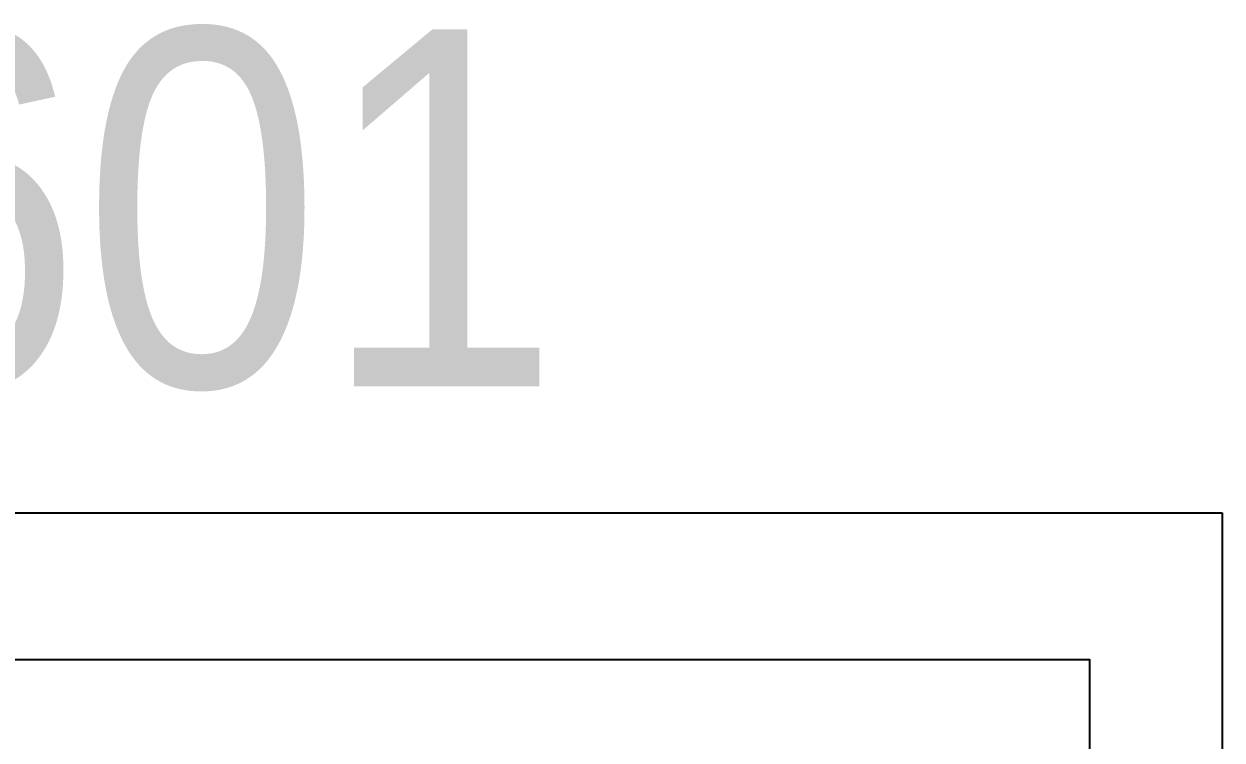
# Model space of a CAD drawing. Header units: millimetres. Extents: x -244126 to 368105, y -173968 to 259060.
# Drawn here: x -168978 to -164922, y 88564 to 90988 of the extents above; entities that cross this region are included whole.
import ezdxf
from ezdxf.enums import TextEntityAlignment as Align
from ezdxf.xclip import XClip

# ---------------------------------------------------------------- set-up
doc = ezdxf.new("R2010")
doc.units = ezdxf.units.MM
doc.header["$MEASUREMENT"] = 0
doc.header["$XCLIPFRAME"] = 0
for name, color, linetype in [('AU_TXT_4', 4, 'Continuous'), ('HEADlineA1', 7, 'Continuous'), ('HEADtext', 7, 'Continuous'), ('TTB_A1$0$A00-TITLEBLOCK  XREF', 7, 'Continuous'), ('WALL', 2, 'Continuous')]:
    doc.layers.add(name, color=color, linetype=linetype)
doc.styles.add('AU_TXT_TIS', font='Tis.shx', dxfattribs={"width": 0.9})
doc.styles.add('Cordia2', font='cordia.shx', dxfattribs={"height": 0.2})

# ---------------------------------------------------------------- blocks, each defined once
blk = doc.blocks.new('Titleblock-Andaman2')
at = {"layer": 'Defpoints', "color": 1, "linetype": 'Continuous'}
blk.add_lwpolyline([(0, 59.4), (84.1, 59.4), (84.1, 0), (0, 0)], close=True, dxfattribs=at)
at = {"layer": 'HEADlineA1', "color": 5, "linetype": 'Continuous'}
blk.add_lwpolyline([(2.8011, 58.4075), (83.2018, 58.4075), (83.2018, 1.0075), (2.8011, 1.0075)], close=True, dxfattribs=at)
at = {"layer": 'TTB_A1$0$A00-TITLEBLOCK  XREF', "color": 40, "ltscale": 0.01}
blk.add_lwpolyline([(72.9521, 58.4075), (83.2018, 58.4075), (83.2018, 1.0075), (72.9521, 1.0075)], close=True, dxfattribs=at)
at = {"layer": 'HEADtext', "color": 3, "style": 'Cordia2'}
for tag, p in [('P-NAME1', (78.0769, 26.2172)), ('P-NAME2', (78.0769, 25.6172)), ('TITLE1', (78.0769, 16.3834)), ('TITLE2', (78.0769, 15.7834)), ('DRAW-NAME1', (79.3446, 14.9345)), ('DRAW-NAME2', (79.3446, 14.3345))]:
    blk.add_attdef(tag, text='', height=0.2, dxfattribs=at).set_placement(p, align=Align.CENTER)
for tag, p in [('SCALE-A1', (75.8407, 2.5505)), ('SCALE-A3', (75.8407, 2.1827)), ('DATE', (75.3241, 1.33)), ('DWG.NO', (80.3302, 1.33))]:
    blk.add_attdef(tag, p, '', height=0.2, dxfattribs=at)
blk = doc.blocks.new('A$C69619acb')
at = {"layer": 'WALL', "color": 1}
blk.add_lwpolyline([(2734.8, 0), (0, 0), (0, 1575.2), (2734.8, 1575.2)], close=True, dxfattribs=at)
blk = doc.blocks.new('G$CE2FEF259')
at = {"layer": 'WALL', "color": 8}
blk.add_blockref('A$C69619acb', (0, 0), dxfattribs=at)

msp = doc.modelspace()

# ---------------------------------------------------------------- linework, layer by layer
at = {"layer": 'WALL'}
msp.add_lwpolyline([(-170496.18257, 88836.72277), (-165371.33862, 88836.72277), (-165371.33862, 86763.55111), (-170496.18257, 86763.55111)], close=True, dxfattribs=at)

# ---------------------------------------------------------------- block references
at = {"color": 1, "xscale": 500, "yscale": 500, "zscale": 500}
msp.add_blockref('Titleblock-Andaman2', (-206972.21907, 59632.99742), dxfattribs=at)
at = {"layer": 'WALL'}
ref = msp.add_blockref('G$CE2FEF259', (-170976.46562, 85853.65289), dxfattribs=dict(at, xscale=2.15622, yscale=2.15622, zscale=2.15622))
XClip(ref).set_block_clipping_path([(229.8917036206, 427.7812507302), (2596.1703750715, 1370.8402830809)])

# ---------------------------------------------------------------- texts
at = {"layer": 'AU_TXT_4', "style": 'AU_TXT_TIS', "width": 0.9}
msp.add_text('LA-601', height=1208.622754, dxfattribs=at).set_placement((-167162.18473, 90365.36269), align=Align.MIDDLE_RIGHT)

doc.saveas('drawing.dxf')
